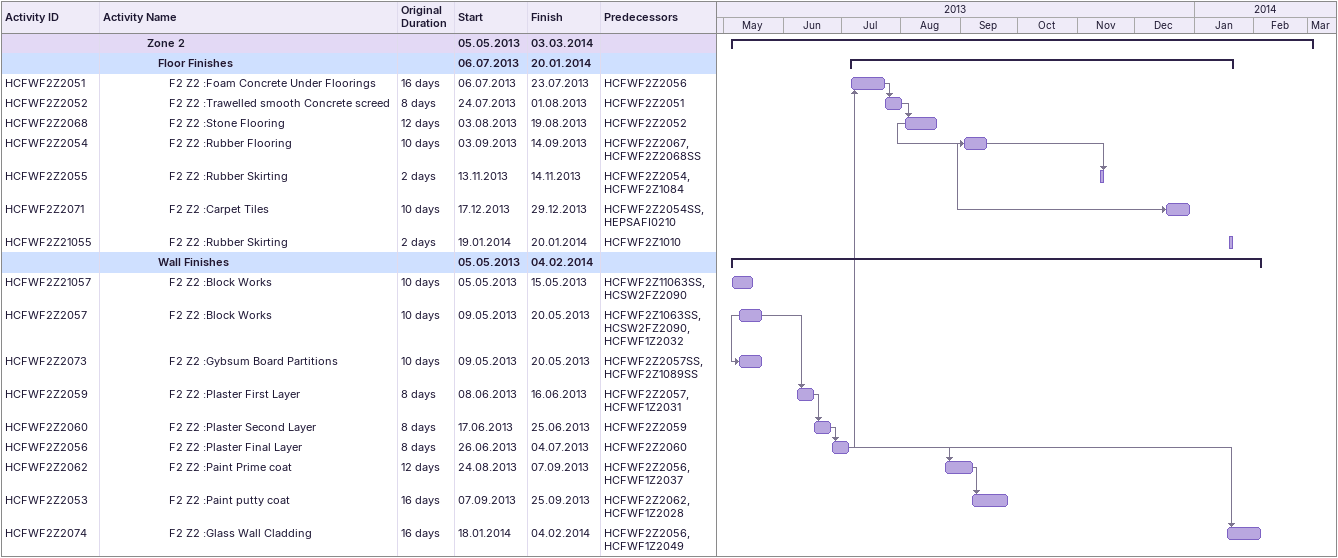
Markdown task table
| ID | Level | Task | Original duration | Start | Finish | Predecessors |
|---|---|---|---|---|---|---|
|  | 5 | **Zone 2** |  | 2013-05-05 | 2014-03-03 |  |
|  | 6 | **Floor Finishes** |  | 2013-07-06 | 2014-01-20 |  |
| HCFWF2Z2051 | 7 | F2 Z2 :Foam Concrete Under Floorings | 16d | 2013-07-06 | 2013-07-23 | HCFWF2Z2056 |
| HCFWF2Z2052 | 7 | F2 Z2 :Trawelled smooth Concrete screed | 8d | 2013-07-24 | 2013-08-01 | HCFWF2Z2051 |
| HCFWF2Z2068 | 7 | F2 Z2 :Stone Flooring | 12d | 2013-08-03 | 2013-08-19 | HCFWF2Z2052 |
| HCFWF2Z2054 | 7 | F2 Z2 :Rubber Flooring | 10d | 2013-09-03 | 2013-09-14 | HCFWF2Z2067, HCFWF2Z2068SS |
| HCFWF2Z2055 | 7 | F2 Z2 :Rubber Skirting | 2d | 2013-11-13 | 2013-11-14 | HCFWF2Z2054, HCFWF2Z1084 |
| HCFWF2Z2071 | 7 | F2 Z2 :Carpet Tiles | 10d | 2013-12-17 | 2013-12-29 | HCFWF2Z2054SS, HEPSAFI0210 |
| HCFWF2Z21055 | 7 | F2 Z2 :Rubber Skirting | 2d | 2014-01-19 | 2014-01-20 | HCFWF2Z1010 |
|  | 6 | **Wall Finishes** |  | 2013-05-05 | 2014-02-04 |  |
| HCFWF2Z21057 | 7 | F2 Z2 :Block Works | 10d | 2013-05-05 | 2013-05-15 | HCFWF2Z11063SS, HCSW2FZ2090 |
| HCFWF2Z2057 | 7 | F2 Z2 :Block Works | 10d | 2013-05-09 | 2013-05-20 | HCFWF2Z1063SS, HCSW2FZ2090, HCFWF1Z2032 |
| HCFWF2Z2073 | 7 | F2 Z2 :Gybsum Board Partitions | 10d | 2013-05-09 | 2013-05-20 | HCFWF2Z2057SS, HCFWF2Z1089SS |
| HCFWF2Z2059 | 7 | F2 Z2 :Plaster First Layer | 8d | 2013-06-08 | 2013-06-16 | HCFWF2Z2057, HCFWF1Z2031 |
| HCFWF2Z2060 | 7 | F2 Z2 :Plaster Second Layer | 8d | 2013-06-17 | 2013-06-25 | HCFWF2Z2059 |
| HCFWF2Z2056 | 7 | F2 Z2 :Plaster Final Layer | 8d | 2013-06-26 | 2013-07-04 | HCFWF2Z2060 |
| HCFWF2Z2062 | 7 | F2 Z2 :Paint Prime coat | 12d | 2013-08-24 | 2013-09-07 | HCFWF2Z2056, HCFWF1Z2037 |
| HCFWF2Z2053 | 7 | F2 Z2 :Paint putty coat | 16d | 2013-09-07 | 2013-09-25 | HCFWF2Z2062, HCFWF1Z2028 |
| HCFWF2Z2074 | 7 | F2 Z2 :Glass Wall Cladding | 16d | 2014-01-18 | 2014-02-04 | HCFWF2Z2056, HCFWF1Z2049 |
